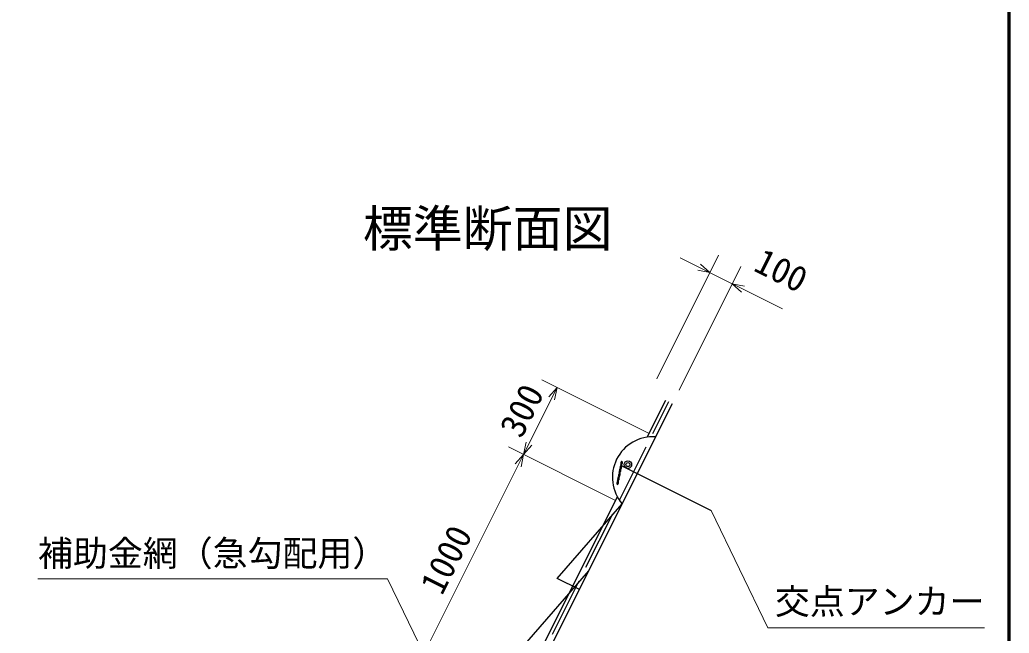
# Model space of a CAD drawing. Units: millimetres, scale not verified. Extents: x 400 to 16400, y 400 to 11650.
# Drawn here: x 12436 to 16400, y 3530 to 5988 of the extents above; entities that cross this region are included whole.
import ezdxf
from ezdxf.enums import TextEntityAlignment as Align

# ---------------------------------------------------------------- set-up
doc = ezdxf.new("R2010")
doc.units = ezdxf.units.MM
doc.header["$LTSCALE"] = 40
doc.linetypes.add('DASHED', pattern=[7.5, 6, -1.5])
for name, color, linetype, lineweight in [('C-STR', 1, 'Continuous', 25), ('C-STR-DIM', 1, 'Continuous', 13), ('C-STR-HTXT', 1, 'Continuous', 13), ('C-TTL', 2, 'Continuous', 70)]:
    doc.layers.add(name, color=color, linetype=linetype, lineweight=lineweight)
doc.layers.add('C-TTL-TXT', color=7, linetype='Continuous')
doc.styles.add('ＭＳ ゴシック', font='')
doc.styles.get('ＭＳ ゴシック').set_extended_font_data('MS Gothic')

msp = doc.modelspace()

# ---------------------------------------------------------------- linework, layer by layer
at = {"layer": 'C-STR', "linetype": 'DASHED'}
msp.add_line((13094.29, 574.56), (15036.25, 4458.48), dxfattribs=at)
at = {"layer": 'C-STR', "color": 7}
for p, q in [((13105.55, 560.38), (15050.93, 4451.14)), ((14949.68, 4315.73), (15024.1, 4464.56)), ((14847.79, 4201.39), (15205.56, 4022.5)), ((14368.3, 3152.97), (14830.18, 4076.73))]:
    msp.add_line(p, q, dxfattribs=at)
at = {"layer": 'C-STR', "color": 6}
for p, q in [((14842.9, 4200.42), (14846.07, 4202.41)), ((14844.17, 4209.94), (14843.74, 4207.85)), ((14846.2, 4203.04), (14844.08, 4206.13)), ((14845.17, 4211.38), (14848.34, 4213.38)), ((14846.23, 4219.87), (14846.01, 4218.82)), ((14846.23, 4219.87), (14848.55, 4219.05)), ((14848.39, 4205), (14846.27, 4208.09)), ((14848.47, 4214.01), (14846.36, 4217.1)), ((14846.41, 4208.72), (14849.58, 4210.71)), ((14848.3, 4201.19), (14848.74, 4203.28)), ((14850.66, 4215.96), (14848.55, 4219.05)), ((14850.58, 4212.16), (14851.01, 4214.24)), ((14835.08, 4166.07), (14834.65, 4163.99)), ((14837.11, 4159.18), (14834.99, 4162.27)), ((14836.08, 4167.52), (14839.1, 4169.55)), ((14837.35, 4177.04), (14836.92, 4174.95)), ((14839.3, 4161.13), (14837.18, 4164.22)), ((14839.24, 4170.17), (14837.27, 4173.23)), ((14837.31, 4164.85), (14840.49, 4166.85)), ((14838.35, 4178.48), (14841.52, 4180.48)), ((14839.63, 4188.01), (14839.19, 4185.92)), ((14841.57, 4172.09), (14839.46, 4175.19)), ((14841.65, 4181.11), (14839.54, 4184.2)), ((14839.59, 4175.82), (14842.76, 4177.81)), ((14840.63, 4189.45), (14843.8, 4191.44)), ((14841.9, 4198.98), (14841.47, 4196.89)), ((14841.49, 4168.29), (14841.92, 4170.38)), ((14843.85, 4183.06), (14841.73, 4186.15)), ((14843.93, 4192.08), (14841.81, 4195.17)), ((14841.86, 4186.79), (14845.03, 4188.78)), ((14843.76, 4179.25), (14844.19, 4181.34)), ((14846.12, 4194.03), (14844, 4197.12)), ((14844.13, 4197.75), (14847.3, 4199.75)), ((14846.03, 4190.22), (14846.46, 4192.31)), ((14828.26, 4133.17), (14827.87, 4131.08)), ((14830.55, 4125.89), (14828.17, 4129.36)), ((14829.26, 4134.61), (14832.43, 4136.61)), ((14830.53, 4144.14), (14830.1, 4142.05)), ((14833.02, 4127.44), (14830.37, 4131.32)), ((14832.56, 4137.24), (14830.45, 4140.33)), ((14830.5, 4131.95), (14833.67, 4133.95)), ((14830.55, 4125.89), (14833.02, 4127.44)), ((14831.53, 4145.58), (14834.71, 4147.58)), ((14832.81, 4155.11), (14832.37, 4153.02)), ((14834.76, 4139.2), (14832.64, 4142.29)), ((14834.84, 4148.21), (14832.72, 4151.3)), ((14832.77, 4142.92), (14835.94, 4144.91)), ((14833.81, 4156.55), (14836.98, 4158.54)), ((14834.67, 4135.39), (14835.1, 4137.48)), ((14837.03, 4150.16), (14834.91, 4153.25)), ((14834.99, 4147.89), (14834.98, 4147.86)), ((14834.98, 4147.86), (14835.22, 4147.85)), ((14835.22, 4147.85), (14834.98, 4147.86)), ((14834.98, 4147.86), (14834.98, 4147.83)), ((14834.98, 4147.83), (14835.22, 4147.85)), ((14835.22, 4147.85), (14834.98, 4147.83)), ((14834.98, 4147.8), (14835.22, 4147.85)), ((14835.22, 4147.85), (14834.98, 4147.8)), ((14834.98, 4147.83), (14834.98, 4147.8)), ((14834.98, 4147.8), (14834.99, 4147.77)), ((14835.02, 4147.92), (14834.99, 4147.89)), ((14834.99, 4147.89), (14835.22, 4147.85)), ((14835.22, 4147.85), (14834.99, 4147.89)), ((14834.99, 4147.77), (14835.22, 4147.85)), ((14835.22, 4147.85), (14834.99, 4147.77)), ((14834.99, 4147.77), (14835.01, 4147.74)), ((14835.01, 4147.74), (14835.22, 4147.85)), ((14835.22, 4147.85), (14835.01, 4147.74)), ((14835.01, 4147.74), (14835.03, 4147.72)), ((14835.04, 4147.94), (14835.02, 4147.92)), ((14835.02, 4147.92), (14835.22, 4147.85)), ((14835.22, 4147.85), (14835.02, 4147.92)), ((14835.03, 4147.72), (14835.22, 4147.85)), ((14835.22, 4147.85), (14835.03, 4147.72)), ((14835.03, 4147.72), (14835.06, 4147.71)), ((14835.04, 4153.89), (14838.21, 4155.88)), ((14835.07, 4147.95), (14835.04, 4147.94)), ((14835.04, 4147.94), (14835.22, 4147.85)), ((14835.22, 4147.85), (14835.04, 4147.94)), ((14835.06, 4147.71), (14835.22, 4147.85)), ((14835.22, 4147.85), (14835.06, 4147.71)), ((14835.06, 4147.71), (14835.09, 4147.7)), ((14835.11, 4147.95), (14835.07, 4147.95)), ((14835.07, 4147.95), (14835.22, 4147.85)), ((14835.22, 4147.85), (14835.07, 4147.95)), ((14835.09, 4147.7), (14835.22, 4147.85)), ((14835.22, 4147.85), (14835.09, 4147.7)), ((14835.09, 4147.7), (14835.13, 4147.7)), ((14835.14, 4147.94), (14835.11, 4147.95)), ((14835.11, 4147.95), (14835.22, 4147.85)), ((14835.22, 4147.85), (14835.11, 4147.95)), ((14835.13, 4147.7), (14835.22, 4147.85)), ((14835.22, 4147.85), (14835.13, 4147.7)), ((14835.13, 4147.7), (14835.16, 4147.71)), ((14835.17, 4147.93), (14835.14, 4147.94)), ((14835.14, 4147.94), (14835.22, 4147.85)), ((14835.22, 4147.85), (14835.14, 4147.94)), ((14835.16, 4147.71), (14835.22, 4147.85)), ((14835.22, 4147.85), (14835.16, 4147.71)), ((14835.16, 4147.71), (14835.18, 4147.73)), ((14835.19, 4147.91), (14835.17, 4147.93)), ((14835.17, 4147.93), (14835.22, 4147.85)), ((14835.22, 4147.85), (14835.17, 4147.93)), ((14835.18, 4147.73), (14835.22, 4147.85)), ((14835.22, 4147.85), (14835.18, 4147.73)), ((14835.18, 4147.73), (14835.21, 4147.76)), ((14835.21, 4147.88), (14835.19, 4147.91)), ((14835.19, 4147.91), (14835.22, 4147.85)), ((14835.22, 4147.85), (14835.19, 4147.91)), ((14835.22, 4147.85), (14835.21, 4147.88)), ((14835.21, 4147.76), (14835.22, 4147.85)), ((14835.22, 4147.85), (14835.21, 4147.76)), ((14835.21, 4147.76), (14835.22, 4147.79)), ((14835.22, 4147.79), (14835.22, 4147.85)), ((14835.22, 4147.85), (14835.22, 4147.79)), ((14835.22, 4147.82), (14835.22, 4147.85)), ((14835.22, 4147.79), (14835.22, 4147.82)), ((14836.94, 4146.35), (14837.37, 4148.44)), ((14839.21, 4157.32), (14839.65, 4159.41)), ((14588.51, 3749.91), (14849.68, 4048.65)), ((14450.77, 3474.43), (14715.52, 3780.32)), ((14677.95, 3705.19), (14588.51, 3749.91))]:
    msp.add_line(p, q, dxfattribs=at)
for centre, radius in [((14846.46, 4214.1), 1.64), ((14839.19, 4164.13), 1.64), ((14839.65, 4181.2), 1.64), ((14846.01, 4197.03), 1.64), ((14832.37, 4131.23), 1.64), ((14832.83, 4148.3), 1.64), ((14835.1, 4147.82), 0.125)]:
    msp.add_circle(centre, radius, dxfattribs=at)
at = {"layer": 'C-STR', "color": 7}
for radius in [15, 8]:
    msp.add_circle((14872.39, 4205.86), radius, dxfattribs=at)
msp.add_arc((14972.67, 4154.86), 162.5, 86.05481, 220.81508, dxfattribs=at)
at = {"layer": 'C-STR', "color": 6}
for centre, radius, start, end in [((14845.93, 4207.4), 2.24, 168.29205, 214.41536), ((14846.36, 4209.49), 2.24, 122.16875, 168.29205), ((14848.2, 4218.37), 2.24, 168.29205, 214.41536), ((14845.83, 4202.79), 0.448, 302.16875, 34.41536), ((14846.64, 4208.34), 0.448, 122.16875, 214.41536), ((14848.1, 4213.76), 0.448, 302.16875, 34.41536), ((14846.54, 4203.73), 2.24, 348.29205, 34.41536), ((14848.38, 4212.61), 2.24, 302.16875, 348.29205), ((14848.82, 4214.7), 2.24, 348.29205, 34.41536), ((14836.84, 4163.53), 2.24, 168.29205, 214.41536), ((14837.27, 4165.62), 2.24, 122.16875, 168.29205), ((14839.11, 4174.5), 2.24, 168.29205, 214.41536), ((14837.55, 4164.47), 0.448, 122.16875, 214.41536), ((14839.55, 4176.59), 2.24, 122.16875, 168.29205), ((14838.86, 4169.93), 0.448, 302.16875, 32.81518), ((14841.39, 4185.47), 2.24, 168.29205, 214.41536), ((14839.83, 4175.44), 0.448, 122.16875, 214.41536), ((14841.82, 4187.55), 2.24, 122.16875, 168.29205), ((14839.29, 4168.74), 2.24, 302.16875, 348.29205), ((14843.66, 4196.43), 2.24, 168.29205, 214.41536), ((14841.29, 4180.86), 0.448, 302.16875, 34.41536), ((14839.73, 4170.83), 2.24, 348.29205, 34.41536), ((14842.1, 4186.41), 0.448, 122.16875, 214.41536), ((14844.09, 4198.52), 2.24, 122.16875, 168.29205), ((14841.57, 4179.71), 2.24, 302.16875, 348.29205), ((14843.56, 4191.82), 0.448, 302.16875, 34.41536), ((14842, 4181.8), 2.24, 348.29205, 34.41536), ((14844.37, 4197.37), 0.448, 122.16875, 214.41536), ((14843.84, 4190.68), 2.24, 302.16875, 348.29205), ((14844.27, 4192.76), 2.24, 348.29205, 34.41536), ((14846.11, 4201.64), 2.24, 302.16875, 348.29205), ((14830.96, 4130.67), 3.12, 172.58807, 203.47899), ((14830.45, 4132.72), 2.24, 122.16875, 168.29205), ((14832.29, 4141.6), 2.24, 168.29205, 214.41536), ((14830.73, 4131.57), 0.448, 122.16875, 214.41536), ((14832.73, 4143.69), 2.24, 122.16875, 168.29205), ((14834.57, 4152.56), 2.24, 168.29205, 214.41536), ((14832.19, 4136.99), 0.448, 302.16875, 34.41536), ((14833.01, 4142.54), 0.448, 122.16875, 214.41536), ((14835, 4154.65), 2.24, 122.16875, 168.29205), ((14832.47, 4135.84), 2.24, 302.16875, 348.29205), ((14834.47, 4147.96), 0.448, 302.16875, 34.41536), ((14832.91, 4137.93), 2.24, 348.29205, 34.41536), ((14835.28, 4153.51), 0.448, 122.16875, 214.41536), ((14834.75, 4146.81), 2.24, 302.16875, 348.29205), ((14836.74, 4158.92), 0.448, 302.16875, 34.41536), ((14835.18, 4148.9), 2.24, 348.29205, 34.41536), ((14837.02, 4157.78), 2.24, 302.16875, 348.29205), ((14837.45, 4159.86), 2.24, 348.29205, 34.41536)]:
    msp.add_arc(centre, radius, start, end, dxfattribs=at)
at = {"layer": 'C-STR-DIM'}
for p, q in [((14988.32, 4549.53), (15235.77, 5044.43)), ((15492.32, 4829.8), (15081.97, 5034.97)), ((15077.76, 4504.81), (15325.21, 4999.71)), ((15201.23, 4975.34), (15163.82, 5008.52)), ((15201.23, 4975.34), (15152.24, 4985.37)), ((15290.67, 4930.62), (15328.08, 4897.45)), ((15290.67, 4930.62), (15339.65, 4920.6)), ((14957.01, 4330.39), (14527.69, 4545.06)), ((14454.41, 4246.28), (14588.58, 4514.61)), ((14588.58, 4514.61), (14555.4, 4477.2)), ((14588.58, 4514.61), (14578.55, 4465.63)), ((14454.41, 4246.28), (14464.44, 4295.27)), ((14454.41, 4246.28), (14487.59, 4283.69)), ((14007.2, 3351.86), (14454.41, 4246.28)), ((14822.85, 4062.07), (14393.52, 4276.73)), ((14454.41, 4246.28), (14421.24, 4208.87)), ((14454.41, 4246.28), (14444.39, 4197.3))]:
    msp.add_line(p, q, dxfattribs=at)
at = {"layer": 'C-STR-HTXT'}
for p, q in [((15433.54, 3551.78), (15205.56, 4022.5)), ((12509.08, 3748.7), (13909.08, 3748.7)), ((14260.35, 3023.4), (13909.08, 3748.7)), ((15433.54, 3551.78), (16301.24, 3551.78))]:
    msp.add_line(p, q, dxfattribs=at)
at = {"layer": 'C-TTL'}
msp.add_lwpolyline([(400, 400), (16400, 400), (16400, 11480), (400, 11480)], close=True, dxfattribs=at)

# ---------------------------------------------------------------- texts
at = {"layer": 'C-STR-DIM', "color": 7, "style": 'ＭＳ ゴシック'}
for s, rotation, p in [('100', 333.435, (15356.71, 4957.95)), ('300', 63.435, (14473.4, 4292.42)), ('1000', 63.435, (14155.14, 3664.22))]:
    msp.add_text(s, height=102.6, rotation=rotation, dxfattribs=at).set_placement(p, align=Align.BOTTOM_LEFT)
for s, p in [('補助金網（急勾配用）', (12509.08, 3768.7)), ('交点アンカー', (15461.24, 3575.78))]:
    msp.add_text(s, height=102.6, dxfattribs=at).set_placement(p, align=Align.BOTTOM_LEFT)
at = {"layer": 'C-TTL-TXT', "style": 'ＭＳ ゴシック'}
msp.add_text('標準断面図', height=146.6, dxfattribs=at).set_placement((13810.85, 5034.78), align=Align.BOTTOM_LEFT)

doc.saveas('drawing.dxf')
